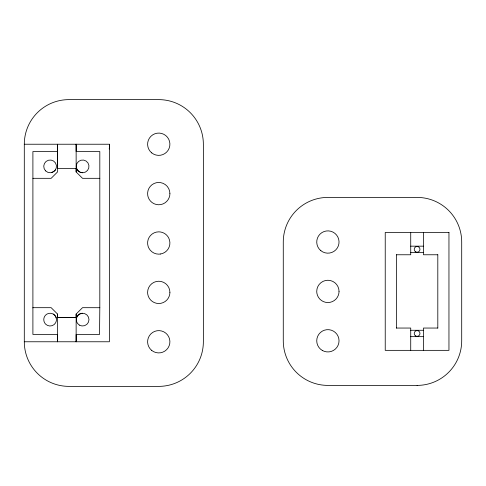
<?xml version="1.0" encoding="UTF-8"?>
<svg xmlns="http://www.w3.org/2000/svg" width="486" height="486" viewBox="0 0 486 486"><rect width="100%" height="100%" fill="white"/><g stroke="black" fill="none" stroke-linecap="round" stroke-linejoin="round"><path stroke-width="0.73" d="M99.812 178.319L82.517 178.319L76.144 171.953L76.144 144.233L76.144 151.559L99.812 151.559L99.812 307.711L82.517 307.681L76.144 314.047L76.144 317.552L57.524 317.552L57.53 314.047L51.158 307.681L32.902 307.681L32.902 334.441L57.53 334.441L57.53 341.767L57.53 314.047M24.3 144.233A44.603 44.603 0 0 1 68.903 99.624L158.752 99.624A44.603 44.603 0 0 1 203.361 144.233L203.361 341.767A44.603 44.603 0 0 1 158.752 386.376L68.903 386.376A44.603 44.603 0 0 1 24.3 341.767L24.3 144.233L109.368 144.233L109.368 149.008L109.131 148.777M99.812 307.681L99.545 334.441L76.144 334.441L76.144 341.767L76.144 314.047M76.454 317.972C77.195 315.256 79.789 313.27 82.608 313.251M55.629 169.559L54.614 170.878L51.759 172.53M57.53 151.559L32.902 151.559L32.902 307.899M32.902 178.319L51.158 178.319L57.53 171.953L57.53 144.233L57.524 168.448L76.144 168.448L76.144 171.953M410.725 246.165L423.464 246.165M410.725 252.538L423.464 252.538M396.388 254.767L410.725 254.767L410.725 232.466M437.807 254.767L423.464 254.767L423.464 232.466M57.524 317.552L76.144 317.552M396.388 328.05L410.725 328.05L410.725 350.351M437.807 328.05L423.464 328.05L423.464 350.351M410.725 330.28L423.464 330.28M410.725 336.652L423.464 336.652M24.3 341.767L109.368 341.767L109.368 144.233M82.608 172.749C79.789 172.73 77.195 170.744 76.454 168.028M53.296 314.108L51.759 313.47A6.373 6.373 0 0 0 44.591 316.441C43.193 318.889 43.619 322.127 45.599 324.132A6.373 6.373 0 0 0 55.629 322.813C57.348 319.867 56.261 315.791 53.296 314.108A6.373 6.373 0 0 1 56.261 317.978M437.807 254.725L437.807 328.093M396.388 254.725L396.388 328.093M169.906 193.616L169.766 195.36A11.154 11.154 0 0 1 148.145 197.061L147.738 195.36A11.154 11.154 0 0 1 158.752 182.463L160.495 182.602A11.154 11.154 0 0 1 169.906 193.616M169.906 292.384L169.766 294.127A11.154 11.154 0 0 1 147.738 294.127L147.604 292.384A11.154 11.154 0 0 1 158.752 281.236A11.154 11.154 0 0 1 169.906 292.384M339.034 291.406L338.9 293.155A11.154 11.154 0 0 1 316.872 293.155L316.732 291.406A11.154 11.154 0 0 1 327.886 280.258A11.154 11.154 0 0 1 339.034 291.406M160.495 254.014L158.752 254.154A11.154 11.154 0 0 1 148.819 248.06L148.145 246.445A11.154 11.154 0 0 1 158.752 231.846L160.495 231.986A11.154 11.154 0 0 1 167.773 236.445L168.691 237.94A11.154 11.154 0 0 1 160.495 254.014M448.955 232.466L385.234 232.466L385.234 350.351L448.955 350.351L448.955 232.466M417.097 385.398L327.886 385.398A44.603 44.603 0 0 1 283.277 340.795L283.277 242.022A44.603 44.603 0 0 1 327.886 197.419L413.592 197.559A44.603 44.603 0 0 1 461.7 242.022L461.7 340.795A44.603 44.603 0 0 1 417.097 385.398M322.309 350.449A11.154 11.154 0 0 0 339.034 340.795A11.154 11.154 0 0 0 322.309 331.136A11.154 11.154 0 0 0 322.309 350.449M320.869 250.691A11.154 11.154 0 0 0 338.9 243.765A11.154 11.154 0 0 0 323.889 231.615A11.154 11.154 0 0 0 320.869 250.691M415.664 251.833A2.867 2.867 0 0 0 419.965 249.354A2.867 2.867 0 0 0 415.664 246.87A2.867 2.867 0 0 0 415.664 251.833M415.664 335.948A2.867 2.867 0 0 0 419.965 333.463A2.867 2.867 0 0 0 415.664 330.984A2.867 2.867 0 0 0 415.664 335.948M45.599 170.878A6.373 6.373 0 0 0 56.261 168.022A6.373 6.373 0 0 0 48.46 160.222A6.373 6.373 0 0 0 45.599 170.878M78.1 170.884A6.373 6.373 0 0 0 88.762 168.022A6.373 6.373 0 0 0 80.955 160.222A6.373 6.373 0 0 0 78.1 170.884M151.735 152.896A11.154 11.154 0 0 0 169.766 145.976A11.154 11.154 0 0 0 154.755 133.82A11.154 11.154 0 0 0 151.735 152.896M151.735 350.436A11.154 11.154 0 0 0 169.766 343.511A11.154 11.154 0 0 0 154.755 331.361A11.154 11.154 0 0 0 151.735 350.436M79.418 325.14A6.373 6.373 0 0 0 88.981 319.63A6.373 6.373 0 0 0 79.418 314.108A6.373 6.373 0 0 0 79.418 325.14"/></g></svg>
